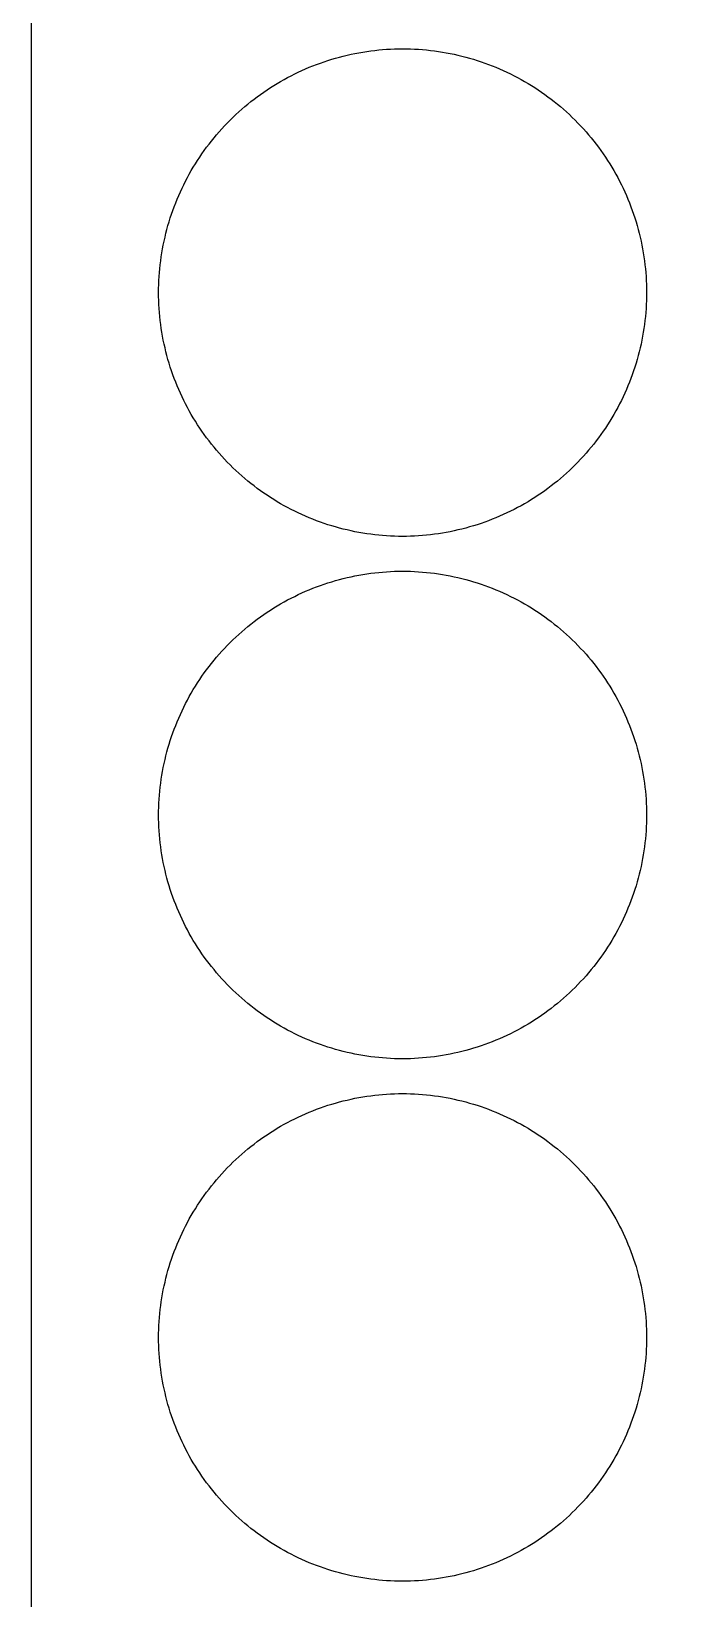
# Model space of a CAD drawing. Extents: x -114 to 114, y -152 to 152.
# Drawn here: x -114.3 to -77, y -90 to 0 of the extents above; entities that cross this region are included whole.
import ezdxf

# ---------------------------------------------------------------- set-up
doc = ezdxf.new("R2010")
doc.units = 0
doc.layers.get('0').update_dxf_attribs({"linetype": 'CONTINUOUS'})

msp = doc.modelspace()

# ---------------------------------------------------------------- linework, layer by layer
for points in [[(-114.3, -152.4), (-114.3, 152.4), (114.3, 152.4), (114.3, -152.4)], [(-106.998, -15), (-106.997, -14.771), (-106.991, -14.542), (-106.982, -14.313), (-106.969, -14.084), (-106.952, -13.856), (-106.931, -13.628), (-106.907, -13.4), (-106.879, -13.172), (-106.847, -12.946), (-106.811, -12.719), (-106.772, -12.494), (-106.729, -12.269), (-106.682, -12.044), (-106.632, -11.821), (-106.578, -11.598), (-106.521, -11.377), (-106.46, -11.156), (-106.395, -10.936), (-106.327, -10.717), (-106.255, -10.5), (-106.18, -10.284), (-106.101, -10.068), (-106.018, -9.855), (-105.933, -9.642), (-105.843, -9.431), (-105.751, -9.222), (-105.655, -9.014), (-105.555, -8.808), (-105.452, -8.603), (-105.346, -8.4), (-105.236, -8.199), (-105.123, -8), (-105.007, -7.802), (-104.887, -7.607), (-104.765, -7.413), (-104.639, -7.222), (-104.51, -7.032), (-104.378, -6.845), (-104.243, -6.66), (-104.105, -6.477), (-103.964, -6.297), (-103.82, -6.119), (-103.674, -5.943), (-103.524, -5.77), (-103.371, -5.599), (-103.216, -5.43), (-103.058, -5.264), (-102.897, -5.101), (-102.734, -4.94), (-102.568, -4.782), (-102.4, -4.627), (-102.229, -4.475), (-102.056, -4.325), (-101.88, -4.178), (-101.702, -4.034), (-101.521, -3.893), (-101.338, -3.755), (-101.153, -3.62), (-100.966, -3.488), (-100.777, -3.359), (-100.585, -3.234), (-100.392, -3.111), (-100.196, -2.992), (-99.999, -2.876), (-99.799, -2.763), (-99.598, -2.653), (-99.395, -2.547), (-99.191, -2.444), (-98.984, -2.344), (-98.777, -2.248), (-98.567, -2.155), (-98.356, -2.066), (-98.144, -1.98), (-97.93, -1.898), (-97.715, -1.819), (-97.499, -1.744), (-97.281, -1.672), (-97.062, -1.604), (-96.843, -1.539), (-96.622, -1.478), (-96.4, -1.42), (-96.178, -1.366), (-95.954, -1.316), (-95.73, -1.27), (-95.505, -1.227), (-95.279, -1.187), (-95.053, -1.152), (-94.826, -1.12), (-94.599, -1.092), (-94.371, -1.067), (-94.143, -1.047), (-93.914, -1.03), (-93.686, -1.017), (-93.457, -1.007), (-93.228, -1.002), (-92.999, -1), (-92.77, -1.002), (-92.541, -1.007), (-92.312, -1.017), (-92.083, -1.03), (-91.855, -1.047), (-91.626, -1.067), (-91.399, -1.092), (-91.171, -1.12), (-90.945, -1.152), (-90.718, -1.187), (-90.493, -1.227), (-90.268, -1.27), (-90.043, -1.316), (-89.82, -1.366), (-89.597, -1.42), (-89.376, -1.478), (-89.155, -1.539), (-88.935, -1.604), (-88.716, -1.672), (-88.499, -1.744), (-88.282, -1.819), (-88.067, -1.898), (-87.854, -1.98), (-87.641, -2.066), (-87.43, -2.155), (-87.221, -2.248), (-87.013, -2.344), (-86.807, -2.444), (-86.602, -2.547), (-86.399, -2.653), (-86.198, -2.763), (-85.999, -2.876), (-85.801, -2.992), (-85.606, -3.111), (-85.412, -3.234), (-85.221, -3.359), (-85.031, -3.488), (-84.844, -3.62), (-84.659, -3.755), (-84.476, -3.893), (-84.296, -4.034), (-84.118, -4.178), (-83.942, -4.325), (-83.768, -4.475), (-83.598, -4.627), (-83.429, -4.782), (-83.263, -4.94), (-83.1, -5.101), (-82.939, -5.264), (-82.781, -5.43), (-82.626, -5.599), (-82.474, -5.77), (-82.324, -5.943), (-82.177, -6.119), (-82.033, -6.297), (-81.892, -6.477), (-81.754, -6.66), (-81.619, -6.845), (-81.487, -7.032), (-81.358, -7.222), (-81.232, -7.413), (-81.11, -7.607), (-80.991, -7.802), (-80.875, -8), (-80.762, -8.199), (-80.652, -8.4), (-80.545, -8.603), (-80.442, -8.808), (-80.343, -9.014), (-80.247, -9.222), (-80.154, -9.431), (-80.065, -9.642), (-79.979, -9.855), (-79.897, -10.068), (-79.818, -10.284), (-79.743, -10.5), (-79.671, -10.717), (-79.603, -10.936), (-79.538, -11.156), (-79.477, -11.377), (-79.419, -11.598), (-79.365, -11.821), (-79.315, -12.044), (-79.269, -12.269), (-79.226, -12.494), (-79.186, -12.719), (-79.151, -12.946), (-79.119, -13.172), (-79.091, -13.4), (-79.066, -13.628), (-79.046, -13.856), (-79.029, -14.084), (-79.016, -14.313), (-79.006, -14.542), (-79.001, -14.771), (-78.999, -15), (-79.001, -15.229), (-79.006, -15.458), (-79.016, -15.687), (-79.029, -15.915), (-79.046, -16.144), (-79.066, -16.372), (-79.091, -16.6), (-79.119, -16.827), (-79.151, -17.054), (-79.186, -17.28), (-79.226, -17.506), (-79.269, -17.731), (-79.315, -17.955), (-79.365, -18.179), (-79.419, -18.401), (-79.477, -18.623), (-79.538, -18.844), (-79.603, -19.063), (-79.671, -19.282), (-79.743, -19.5), (-79.818, -19.716), (-79.897, -19.931), (-79.979, -20.145), (-80.065, -20.357), (-80.154, -20.568), (-80.247, -20.778), (-80.343, -20.985), (-80.442, -21.192), (-80.545, -21.396), (-80.652, -21.599), (-80.762, -21.8), (-80.875, -22), (-80.991, -22.197), (-81.11, -22.393), (-81.232, -22.586), (-81.358, -22.778), (-81.487, -22.967), (-81.619, -23.154), (-81.754, -23.339), (-81.892, -23.522), (-82.033, -23.703), (-82.177, -23.881), (-82.324, -24.057), (-82.474, -24.23), (-82.626, -24.401), (-82.781, -24.569), (-82.939, -24.735), (-83.1, -24.899), (-83.263, -25.059), (-83.429, -25.217), (-83.598, -25.372), (-83.768, -25.525), (-83.942, -25.675), (-84.118, -25.821), (-84.296, -25.965), (-84.476, -26.106), (-84.659, -26.244), (-84.844, -26.379), (-85.031, -26.511), (-85.221, -26.64), (-85.412, -26.766), (-85.606, -26.889), (-85.801, -27.008), (-85.999, -27.124), (-86.198, -27.237), (-86.399, -27.347), (-86.602, -27.453), (-86.807, -27.556), (-87.013, -27.656), (-87.221, -27.752), (-87.43, -27.844), (-87.641, -27.934), (-87.854, -28.02), (-88.067, -28.102), (-88.282, -28.181), (-88.499, -28.256), (-88.716, -28.328), (-88.935, -28.396), (-89.155, -28.461), (-89.376, -28.522), (-89.597, -28.579), (-89.82, -28.633), (-90.043, -28.683), (-90.268, -28.73), (-90.493, -28.773), (-90.718, -28.812), (-90.945, -28.848), (-91.171, -28.88), (-91.399, -28.908), (-91.626, -28.932), (-91.855, -28.953), (-92.083, -28.97), (-92.312, -28.983), (-92.541, -28.992), (-92.77, -28.998), (-92.999, -28.999), (-93.228, -28.998), (-93.457, -28.992), (-93.686, -28.983), (-93.914, -28.97), (-94.143, -28.953), (-94.371, -28.932), (-94.599, -28.908), (-94.826, -28.88), (-95.053, -28.848), (-95.279, -28.812), (-95.505, -28.773), (-95.73, -28.73), (-95.954, -28.683), (-96.178, -28.633), (-96.4, -28.579), (-96.622, -28.522), (-96.843, -28.461), (-97.062, -28.396), (-97.281, -28.328), (-97.499, -28.256), (-97.715, -28.181), (-97.93, -28.102), (-98.144, -28.02), (-98.356, -27.934), (-98.567, -27.844), (-98.777, -27.752), (-98.984, -27.656), (-99.191, -27.556), (-99.395, -27.453), (-99.598, -27.347), (-99.799, -27.237), (-99.999, -27.124), (-100.196, -27.008), (-100.392, -26.889), (-100.585, -26.766), (-100.777, -26.64), (-100.966, -26.511), (-101.153, -26.379), (-101.338, -26.244), (-101.521, -26.106), (-101.702, -25.965), (-101.88, -25.821), (-102.056, -25.675), (-102.229, -25.525), (-102.4, -25.372), (-102.568, -25.217), (-102.734, -25.059), (-102.897, -24.899), (-103.058, -24.735), (-103.216, -24.569), (-103.371, -24.401), (-103.524, -24.23), (-103.674, -24.057), (-103.82, -23.881), (-103.964, -23.703), (-104.105, -23.522), (-104.243, -23.339), (-104.378, -23.154), (-104.51, -22.967), (-104.639, -22.778), (-104.765, -22.586), (-104.887, -22.393), (-105.007, -22.197), (-105.123, -22), (-105.236, -21.8), (-105.346, -21.599), (-105.452, -21.396), (-105.555, -21.192), (-105.655, -20.985), (-105.751, -20.778), (-105.843, -20.568), (-105.933, -20.357), (-106.018, -20.145), (-106.101, -19.931), (-106.18, -19.716), (-106.255, -19.5), (-106.327, -19.282), (-106.395, -19.063), (-106.46, -18.844), (-106.521, -18.623), (-106.578, -18.401), (-106.632, -18.179), (-106.682, -17.955), (-106.729, -17.731), (-106.772, -17.506), (-106.811, -17.28), (-106.847, -17.054), (-106.879, -16.827), (-106.907, -16.6), (-106.931, -16.372), (-106.952, -16.144), (-106.969, -15.915), (-106.982, -15.687), (-106.991, -15.458), (-106.997, -15.229)], [(-106.998, -44.999), (-106.997, -44.77), (-106.991, -44.541), (-106.982, -44.312), (-106.969, -44.084), (-106.952, -43.855), (-106.931, -43.627), (-106.907, -43.399), (-106.879, -43.172), (-106.847, -42.945), (-106.811, -42.719), (-106.772, -42.493), (-106.729, -42.268), (-106.682, -42.044), (-106.632, -41.821), (-106.578, -41.598), (-106.521, -41.376), (-106.46, -41.155), (-106.395, -40.936), (-106.327, -40.717), (-106.255, -40.499), (-106.18, -40.283), (-106.101, -40.068), (-106.018, -39.854), (-105.933, -39.642), (-105.843, -39.431), (-105.751, -39.222), (-105.655, -39.014), (-105.555, -38.807), (-105.452, -38.603), (-105.346, -38.4), (-105.236, -38.199), (-105.123, -38), (-105.007, -37.802), (-104.887, -37.606), (-104.765, -37.413), (-104.639, -37.221), (-104.51, -37.032), (-104.378, -36.845), (-104.243, -36.66), (-104.105, -36.477), (-103.964, -36.296), (-103.82, -36.118), (-103.674, -35.942), (-103.524, -35.769), (-103.371, -35.598), (-103.216, -35.43), (-103.058, -35.264), (-102.897, -35.101), (-102.734, -34.94), (-102.568, -34.782), (-102.4, -34.627), (-102.229, -34.474), (-102.056, -34.325), (-101.88, -34.178), (-101.702, -34.034), (-101.521, -33.893), (-101.338, -33.755), (-101.153, -33.62), (-100.966, -33.488), (-100.777, -33.359), (-100.585, -33.233), (-100.392, -33.111), (-100.196, -32.991), (-99.999, -32.875), (-99.799, -32.762), (-99.598, -32.652), (-99.395, -32.546), (-99.191, -32.443), (-98.984, -32.344), (-98.777, -32.247), (-98.567, -32.155), (-98.356, -32.065), (-98.144, -31.98), (-97.93, -31.897), (-97.715, -31.818), (-97.499, -31.743), (-97.281, -31.671), (-97.062, -31.603), (-96.843, -31.539), (-96.622, -31.477), (-96.4, -31.42), (-96.178, -31.366), (-95.954, -31.316), (-95.73, -31.269), (-95.505, -31.226), (-95.279, -31.187), (-95.053, -31.151), (-94.826, -31.12), (-94.599, -31.091), (-94.371, -31.067), (-94.143, -31.046), (-93.914, -31.029), (-93.686, -31.016), (-93.457, -31.007), (-93.228, -31.001), (-92.999, -31), (-92.77, -31.001), (-92.541, -31.007), (-92.312, -31.016), (-92.083, -31.029), (-91.855, -31.046), (-91.626, -31.067), (-91.399, -31.091), (-91.171, -31.12), (-90.945, -31.151), (-90.718, -31.187), (-90.493, -31.226), (-90.268, -31.269), (-90.043, -31.316), (-89.82, -31.366), (-89.597, -31.42), (-89.376, -31.477), (-89.155, -31.539), (-88.935, -31.603), (-88.716, -31.671), (-88.499, -31.743), (-88.282, -31.818), (-88.067, -31.897), (-87.854, -31.98), (-87.641, -32.065), (-87.43, -32.155), (-87.221, -32.247), (-87.013, -32.344), (-86.807, -32.443), (-86.602, -32.546), (-86.399, -32.652), (-86.198, -32.762), (-85.999, -32.875), (-85.801, -32.991), (-85.606, -33.111), (-85.412, -33.233), (-85.221, -33.359), (-85.031, -33.488), (-84.844, -33.62), (-84.659, -33.755), (-84.476, -33.893), (-84.296, -34.034), (-84.118, -34.178), (-83.942, -34.325), (-83.768, -34.474), (-83.598, -34.627), (-83.429, -34.782), (-83.263, -34.94), (-83.1, -35.101), (-82.939, -35.264), (-82.781, -35.43), (-82.626, -35.598), (-82.474, -35.769), (-82.324, -35.942), (-82.177, -36.118), (-82.033, -36.296), (-81.892, -36.477), (-81.754, -36.66), (-81.619, -36.845), (-81.487, -37.032), (-81.358, -37.221), (-81.232, -37.413), (-81.11, -37.606), (-80.991, -37.802), (-80.875, -38), (-80.762, -38.199), (-80.652, -38.4), (-80.545, -38.603), (-80.442, -38.807), (-80.343, -39.014), (-80.247, -39.222), (-80.154, -39.431), (-80.065, -39.642), (-79.979, -39.854), (-79.897, -40.068), (-79.818, -40.283), (-79.743, -40.499), (-79.671, -40.717), (-79.603, -40.936), (-79.538, -41.155), (-79.477, -41.376), (-79.419, -41.598), (-79.365, -41.821), (-79.315, -42.044), (-79.269, -42.268), (-79.226, -42.493), (-79.186, -42.719), (-79.151, -42.945), (-79.119, -43.172), (-79.091, -43.399), (-79.066, -43.627), (-79.046, -43.855), (-79.029, -44.084), (-79.016, -44.312), (-79.006, -44.541), (-79.001, -44.77), (-78.999, -44.999), (-79.001, -45.228), (-79.006, -45.457), (-79.016, -45.686), (-79.029, -45.915), (-79.046, -46.143), (-79.066, -46.372), (-79.091, -46.599), (-79.119, -46.827), (-79.151, -47.053), (-79.186, -47.28), (-79.226, -47.505), (-79.269, -47.73), (-79.315, -47.955), (-79.365, -48.178), (-79.419, -48.401), (-79.477, -48.623), (-79.538, -48.843), (-79.603, -49.063), (-79.671, -49.282), (-79.743, -49.499), (-79.818, -49.716), (-79.897, -49.931), (-79.979, -50.144), (-80.065, -50.357), (-80.154, -50.568), (-80.247, -50.777), (-80.343, -50.985), (-80.442, -51.191), (-80.545, -51.396), (-80.652, -51.599), (-80.762, -51.8), (-80.875, -51.999), (-80.991, -52.197), (-81.11, -52.392), (-81.232, -52.586), (-81.358, -52.777), (-81.487, -52.967), (-81.619, -53.154), (-81.754, -53.339), (-81.892, -53.522), (-82.033, -53.702), (-82.177, -53.88), (-82.324, -54.056), (-82.474, -54.23), (-82.626, -54.401), (-82.781, -54.569), (-82.939, -54.735), (-83.1, -54.898), (-83.263, -55.059), (-83.429, -55.217), (-83.598, -55.372), (-83.768, -55.524), (-83.942, -55.674), (-84.118, -55.821), (-84.296, -55.965), (-84.476, -56.106), (-84.659, -56.244), (-84.844, -56.379), (-85.031, -56.511), (-85.221, -56.64), (-85.412, -56.766), (-85.606, -56.888), (-85.801, -57.007), (-85.999, -57.123), (-86.198, -57.236), (-86.399, -57.346), (-86.602, -57.453), (-86.807, -57.556), (-87.013, -57.655), (-87.221, -57.751), (-87.43, -57.844), (-87.641, -57.933), (-87.854, -58.019), (-88.067, -58.101), (-88.282, -58.18), (-88.499, -58.256), (-88.716, -58.327), (-88.935, -58.396), (-89.155, -58.46), (-89.376, -58.521), (-89.597, -58.579), (-89.82, -58.633), (-90.043, -58.683), (-90.268, -58.73), (-90.493, -58.772), (-90.718, -58.812), (-90.945, -58.847), (-91.171, -58.879), (-91.399, -58.907), (-91.626, -58.932), (-91.855, -58.952), (-92.083, -58.969), (-92.312, -58.982), (-92.541, -58.992), (-92.77, -58.997), (-92.999, -58.999), (-93.228, -58.997), (-93.457, -58.992), (-93.686, -58.982), (-93.914, -58.969), (-94.143, -58.952), (-94.371, -58.932), (-94.599, -58.907), (-94.826, -58.879), (-95.053, -58.847), (-95.279, -58.812), (-95.505, -58.772), (-95.73, -58.73), (-95.954, -58.683), (-96.178, -58.633), (-96.4, -58.579), (-96.622, -58.521), (-96.843, -58.46), (-97.062, -58.396), (-97.281, -58.327), (-97.499, -58.256), (-97.715, -58.18), (-97.93, -58.101), (-98.144, -58.019), (-98.356, -57.933), (-98.567, -57.844), (-98.777, -57.751), (-98.984, -57.655), (-99.191, -57.556), (-99.395, -57.453), (-99.598, -57.346), (-99.799, -57.236), (-99.999, -57.123), (-100.196, -57.007), (-100.392, -56.888), (-100.585, -56.766), (-100.777, -56.64), (-100.966, -56.511), (-101.153, -56.379), (-101.338, -56.244), (-101.521, -56.106), (-101.702, -55.965), (-101.88, -55.821), (-102.056, -55.674), (-102.229, -55.524), (-102.4, -55.372), (-102.568, -55.217), (-102.734, -55.059), (-102.897, -54.898), (-103.058, -54.735), (-103.216, -54.569), (-103.371, -54.401), (-103.524, -54.23), (-103.674, -54.056), (-103.82, -53.88), (-103.964, -53.702), (-104.105, -53.522), (-104.243, -53.339), (-104.378, -53.154), (-104.51, -52.967), (-104.639, -52.777), (-104.765, -52.586), (-104.887, -52.392), (-105.007, -52.197), (-105.123, -51.999), (-105.236, -51.8), (-105.346, -51.599), (-105.452, -51.396), (-105.555, -51.191), (-105.655, -50.985), (-105.751, -50.777), (-105.843, -50.568), (-105.933, -50.357), (-106.018, -50.144), (-106.101, -49.931), (-106.18, -49.716), (-106.255, -49.499), (-106.327, -49.282), (-106.395, -49.063), (-106.46, -48.843), (-106.521, -48.623), (-106.578, -48.401), (-106.632, -48.178), (-106.682, -47.955), (-106.729, -47.73), (-106.772, -47.505), (-106.811, -47.28), (-106.847, -47.053), (-106.879, -46.827), (-106.907, -46.599), (-106.931, -46.372), (-106.952, -46.143), (-106.969, -45.915), (-106.982, -45.686), (-106.991, -45.457), (-106.997, -45.228)], [(-106.998, -74.999), (-106.997, -74.77), (-106.991, -74.541), (-106.982, -74.312), (-106.969, -74.083), (-106.952, -73.855), (-106.931, -73.627), (-106.907, -73.399), (-106.879, -73.172), (-106.847, -72.945), (-106.811, -72.719), (-106.772, -72.493), (-106.729, -72.268), (-106.682, -72.044), (-106.632, -71.82), (-106.578, -71.597), (-106.521, -71.376), (-106.46, -71.155), (-106.395, -70.935), (-106.327, -70.717), (-106.255, -70.499), (-106.18, -70.283), (-106.101, -70.068), (-106.018, -69.854), (-105.933, -69.642), (-105.843, -69.431), (-105.751, -69.221), (-105.655, -69.013), (-105.555, -68.807), (-105.452, -68.602), (-105.346, -68.399), (-105.236, -68.198), (-105.123, -67.999), (-105.007, -67.802), (-104.887, -67.606), (-104.765, -67.412), (-104.639, -67.221), (-104.51, -67.032), (-104.378, -66.844), (-104.243, -66.659), (-104.105, -66.476), (-103.964, -66.296), (-103.82, -66.118), (-103.674, -65.942), (-103.524, -65.769), (-103.371, -65.598), (-103.216, -65.429), (-103.058, -65.263), (-102.897, -65.1), (-102.734, -64.94), (-102.568, -64.782), (-102.4, -64.626), (-102.229, -64.474), (-102.056, -64.324), (-101.88, -64.177), (-101.702, -64.033), (-101.521, -63.892), (-101.338, -63.754), (-101.153, -63.619), (-100.966, -63.487), (-100.777, -63.358), (-100.585, -63.233), (-100.392, -63.11), (-100.196, -62.991), (-99.999, -62.875), (-99.799, -62.762), (-99.598, -62.652), (-99.395, -62.546), (-99.191, -62.443), (-98.984, -62.343), (-98.777, -62.247), (-98.567, -62.154), (-98.356, -62.065), (-98.144, -61.979), (-97.93, -61.897), (-97.715, -61.818), (-97.499, -61.743), (-97.281, -61.671), (-97.062, -61.603), (-96.843, -61.538), (-96.622, -61.477), (-96.4, -61.42), (-96.178, -61.366), (-95.954, -61.315), (-95.73, -61.269), (-95.505, -61.226), (-95.279, -61.187), (-95.053, -61.151), (-94.826, -61.119), (-94.599, -61.091), (-94.371, -61.066), (-94.143, -61.046), (-93.914, -61.029), (-93.686, -61.016), (-93.457, -61.006), (-93.228, -61.001), (-92.999, -60.999), (-92.77, -61.001), (-92.541, -61.006), (-92.312, -61.016), (-92.083, -61.029), (-91.855, -61.046), (-91.626, -61.066), (-91.399, -61.091), (-91.171, -61.119), (-90.945, -61.151), (-90.718, -61.187), (-90.493, -61.226), (-90.268, -61.269), (-90.043, -61.315), (-89.82, -61.366), (-89.597, -61.42), (-89.376, -61.477), (-89.155, -61.538), (-88.935, -61.603), (-88.716, -61.671), (-88.499, -61.743), (-88.282, -61.818), (-88.067, -61.897), (-87.854, -61.979), (-87.641, -62.065), (-87.43, -62.154), (-87.221, -62.247), (-87.013, -62.343), (-86.807, -62.443), (-86.602, -62.546), (-86.399, -62.652), (-86.198, -62.762), (-85.999, -62.875), (-85.801, -62.991), (-85.606, -63.11), (-85.412, -63.233), (-85.221, -63.358), (-85.031, -63.487), (-84.844, -63.619), (-84.659, -63.754), (-84.476, -63.892), (-84.296, -64.033), (-84.118, -64.177), (-83.942, -64.324), (-83.768, -64.474), (-83.598, -64.626), (-83.429, -64.782), (-83.263, -64.94), (-83.1, -65.1), (-82.939, -65.263), (-82.781, -65.429), (-82.626, -65.598), (-82.474, -65.769), (-82.324, -65.942), (-82.177, -66.118), (-82.033, -66.296), (-81.892, -66.476), (-81.754, -66.659), (-81.619, -66.844), (-81.487, -67.032), (-81.358, -67.221), (-81.232, -67.412), (-81.11, -67.606), (-80.991, -67.802), (-80.875, -67.999), (-80.762, -68.198), (-80.652, -68.399), (-80.545, -68.602), (-80.442, -68.807), (-80.343, -69.013), (-80.247, -69.221), (-80.154, -69.431), (-80.065, -69.642), (-79.979, -69.854), (-79.897, -70.068), (-79.818, -70.283), (-79.743, -70.499), (-79.671, -70.717), (-79.603, -70.935), (-79.538, -71.155), (-79.477, -71.376), (-79.419, -71.597), (-79.365, -71.82), (-79.315, -72.044), (-79.269, -72.268), (-79.226, -72.493), (-79.186, -72.719), (-79.151, -72.945), (-79.119, -73.172), (-79.091, -73.399), (-79.066, -73.627), (-79.046, -73.855), (-79.029, -74.083), (-79.016, -74.312), (-79.006, -74.541), (-79.001, -74.77), (-78.999, -74.999), (-79.001, -75.228), (-79.006, -75.457), (-79.016, -75.686), (-79.029, -75.915), (-79.046, -76.143), (-79.066, -76.371), (-79.091, -76.599), (-79.119, -76.826), (-79.151, -77.053), (-79.186, -77.279), (-79.226, -77.505), (-79.269, -77.73), (-79.315, -77.954), (-79.365, -78.178), (-79.419, -78.4), (-79.477, -78.622), (-79.538, -78.843), (-79.603, -79.063), (-79.671, -79.281), (-79.743, -79.499), (-79.818, -79.715), (-79.897, -79.93), (-79.979, -80.144), (-80.065, -80.356), (-80.154, -80.567), (-80.247, -80.777), (-80.343, -80.985), (-80.442, -81.191), (-80.545, -81.396), (-80.652, -81.598), (-80.762, -81.799), (-80.875, -81.999), (-80.991, -82.196), (-81.11, -82.392), (-81.232, -82.585), (-81.358, -82.777), (-81.487, -82.966), (-81.619, -83.154), (-81.754, -83.339), (-81.892, -83.521), (-82.033, -83.702), (-82.177, -83.88), (-82.324, -84.056), (-82.474, -84.229), (-82.626, -84.4), (-82.781, -84.569), (-82.939, -84.734), (-83.1, -84.898), (-83.263, -85.058), (-83.429, -85.216), (-83.598, -85.372), (-83.768, -85.524), (-83.942, -85.674), (-84.118, -85.821), (-84.296, -85.965), (-84.476, -86.106), (-84.659, -86.244), (-84.844, -86.379), (-85.031, -86.511), (-85.221, -86.639), (-85.412, -86.765), (-85.606, -86.888), (-85.801, -87.007), (-85.999, -87.123), (-86.198, -87.236), (-86.399, -87.346), (-86.602, -87.452), (-86.807, -87.555), (-87.013, -87.655), (-87.221, -87.751), (-87.43, -87.844), (-87.641, -87.933), (-87.854, -88.019), (-88.067, -88.101), (-88.282, -88.18), (-88.499, -88.255), (-88.716, -88.327), (-88.935, -88.395), (-89.155, -88.46), (-89.376, -88.521), (-89.597, -88.578), (-89.82, -88.632), (-90.043, -88.682), (-90.268, -88.729), (-90.493, -88.772), (-90.718, -88.811), (-90.945, -88.847), (-91.171, -88.879), (-91.399, -88.907), (-91.626, -88.931), (-91.855, -88.952), (-92.083, -88.969), (-92.312, -88.982), (-92.541, -88.991), (-92.77, -88.997), (-92.999, -88.999), (-93.228, -88.997), (-93.457, -88.991), (-93.686, -88.982), (-93.914, -88.969), (-94.143, -88.952), (-94.371, -88.931), (-94.599, -88.907), (-94.826, -88.879), (-95.053, -88.847), (-95.279, -88.811), (-95.505, -88.772), (-95.73, -88.729), (-95.954, -88.682), (-96.178, -88.632), (-96.4, -88.578), (-96.622, -88.521), (-96.843, -88.46), (-97.062, -88.395), (-97.281, -88.327), (-97.499, -88.255), (-97.715, -88.18), (-97.93, -88.101), (-98.144, -88.019), (-98.356, -87.933), (-98.567, -87.844), (-98.777, -87.751), (-98.984, -87.655), (-99.191, -87.555), (-99.395, -87.452), (-99.598, -87.346), (-99.799, -87.236), (-99.999, -87.123), (-100.196, -87.007), (-100.392, -86.888), (-100.585, -86.765), (-100.777, -86.639), (-100.966, -86.511), (-101.153, -86.379), (-101.338, -86.244), (-101.521, -86.106), (-101.702, -85.965), (-101.88, -85.821), (-102.056, -85.674), (-102.229, -85.524), (-102.4, -85.372), (-102.568, -85.216), (-102.734, -85.058), (-102.897, -84.898), (-103.058, -84.734), (-103.216, -84.569), (-103.371, -84.4), (-103.524, -84.229), (-103.674, -84.056), (-103.82, -83.88), (-103.964, -83.702), (-104.105, -83.521), (-104.243, -83.339), (-104.378, -83.154), (-104.51, -82.966), (-104.639, -82.777), (-104.765, -82.585), (-104.887, -82.392), (-105.007, -82.196), (-105.123, -81.999), (-105.236, -81.799), (-105.346, -81.598), (-105.452, -81.396), (-105.555, -81.191), (-105.655, -80.985), (-105.751, -80.777), (-105.843, -80.567), (-105.933, -80.356), (-106.018, -80.144), (-106.101, -79.93), (-106.18, -79.715), (-106.255, -79.499), (-106.327, -79.281), (-106.395, -79.063), (-106.46, -78.843), (-106.521, -78.622), (-106.578, -78.4), (-106.632, -78.178), (-106.682, -77.954), (-106.729, -77.73), (-106.772, -77.505), (-106.811, -77.279), (-106.847, -77.053), (-106.879, -76.826), (-106.907, -76.599), (-106.931, -76.371), (-106.952, -76.143), (-106.969, -75.915), (-106.982, -75.686), (-106.991, -75.457), (-106.997, -75.228)]]:
    msp.add_lwpolyline(points, close=True)

doc.saveas('drawing.dxf')
